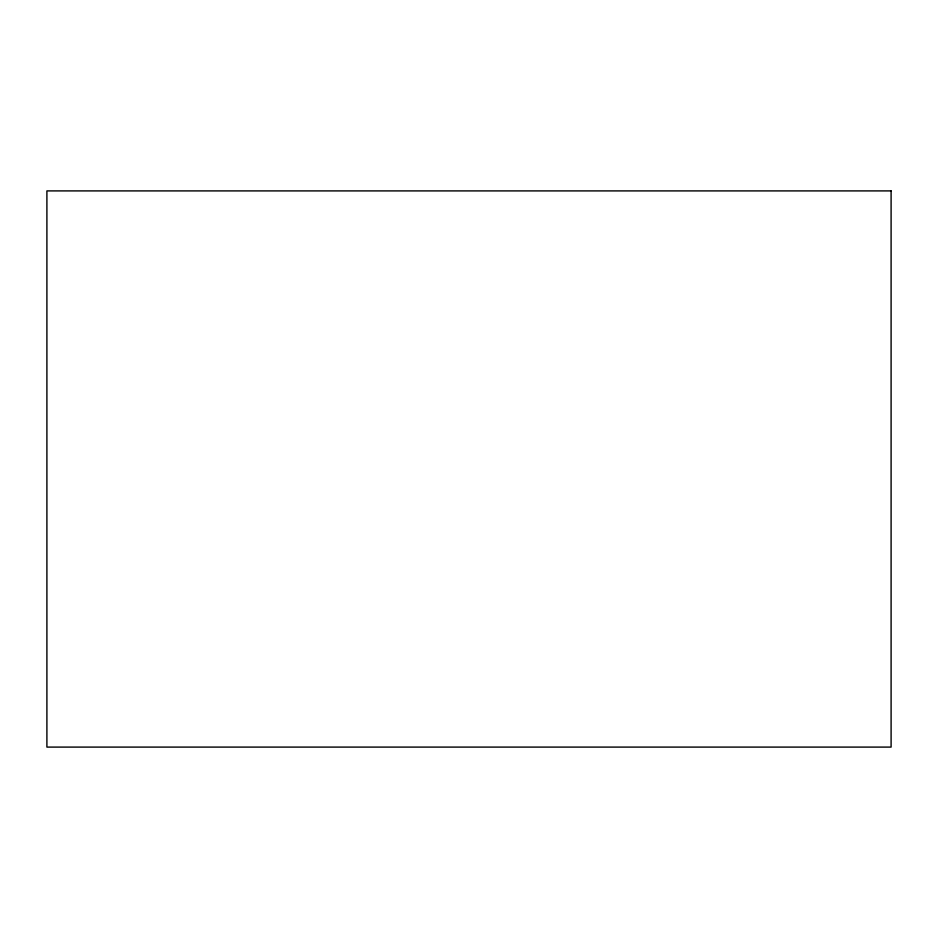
<?xml version="1.0" encoding="UTF-8"?>
<svg xmlns="http://www.w3.org/2000/svg" width="938" height="938" viewBox="0 0 938 938"><rect width="100%" height="100%" fill="white"/><g stroke="black" fill="none" stroke-linecap="round" stroke-linejoin="round"><path stroke-width="1.41" d="M891.1 190.906L46.9 190.906L46.9 747.094L891.1 747.094L891.1 190.906"/></g></svg>
